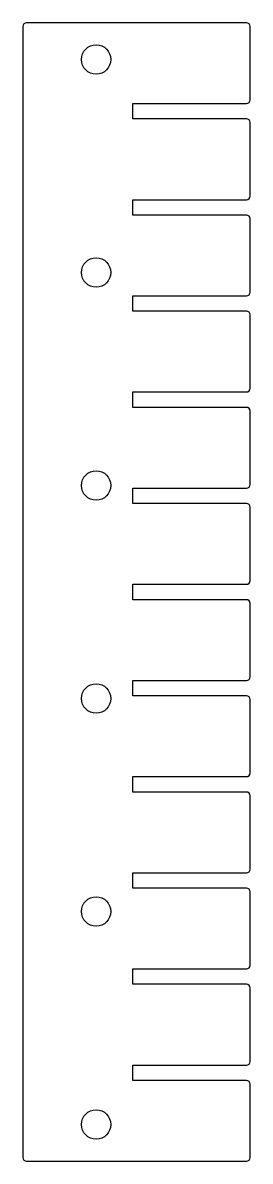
# Model space of a CAD drawing. Header units: millimetres. Extents: x 16 to 47, y -77 to 78.
import ezdxf

# ---------------------------------------------------------------- set-up
doc = ezdxf.new("R2010")
doc.units = ezdxf.units.MM

msp = doc.modelspace()

# ---------------------------------------------------------------- linework, layer by layer
msp.add_lwpolyline([(16, -77, 0.414214), (16.5, -77.5), (46.5, -77.5, 0.414214), (47, -77), (47, -67, 0.414214), (46.5, -66.5), (31, -66.5), (31, -64.41), (46.5, -64.41, 0.414214), (47, -63.91), (47, -53.91, 0.414214), (46.5, -53.41), (31, -53.41), (31, -51.32), (46.5, -51.32, 0.414214), (47, -50.82), (47, -40.82, 0.414214), (46.5, -40.32), (31, -40.32), (31, -38.23), (46.5, -38.23, 0.414214), (47, -37.73), (47, -27.73, 0.414214), (46.5, -27.23), (31, -27.23), (31, -25.14), (46.5, -25.14, 0.414214), (47, -24.64), (47, -14.64, 0.414214), (46.5, -14.14), (31, -14.14), (31, -12.05), (46.5, -12.05, 0.414214), (47, -11.55), (47, -1.55, 0.414214), (46.5, -1.05), (31, -1.05), (31, 1.05), (46.5, 1.05, 0.414214), (47, 1.55), (47, 11.55, 0.414214), (46.5, 12.05), (31, 12.05), (31, 14.14), (46.5, 14.14, 0.414214), (47, 14.64), (47, 24.64, 0.414214), (46.5, 25.14), (31, 25.14), (31, 27.23), (46.5, 27.23, 0.414214), (47, 27.73), (47, 37.73, 0.414214), (46.5, 38.23), (31, 38.23), (31, 40.32), (46.5, 40.32, 0.414214), (47, 40.82), (47, 50.82, 0.414214), (46.5, 51.32), (31, 51.32), (31, 53.41), (46.5, 53.41, 0.414214), (47, 53.91), (47, 63.91, 0.414214), (46.5, 64.41), (31, 64.41), (31, 66.5), (46.5, 66.5, 0.414214), (47, 67), (47, 77, 0.414214), (46.5, 77.5), (16.5, 77.5, 0.414214), (16, 77)], format="xyb", close=True)
for centre in [(26, 72.5), (26, 43.5), (26, 14.5), (26, -14.5), (26, -43.5), (26, -72.5)]:
    msp.add_circle(centre, 2)

doc.saveas('drawing.dxf')
